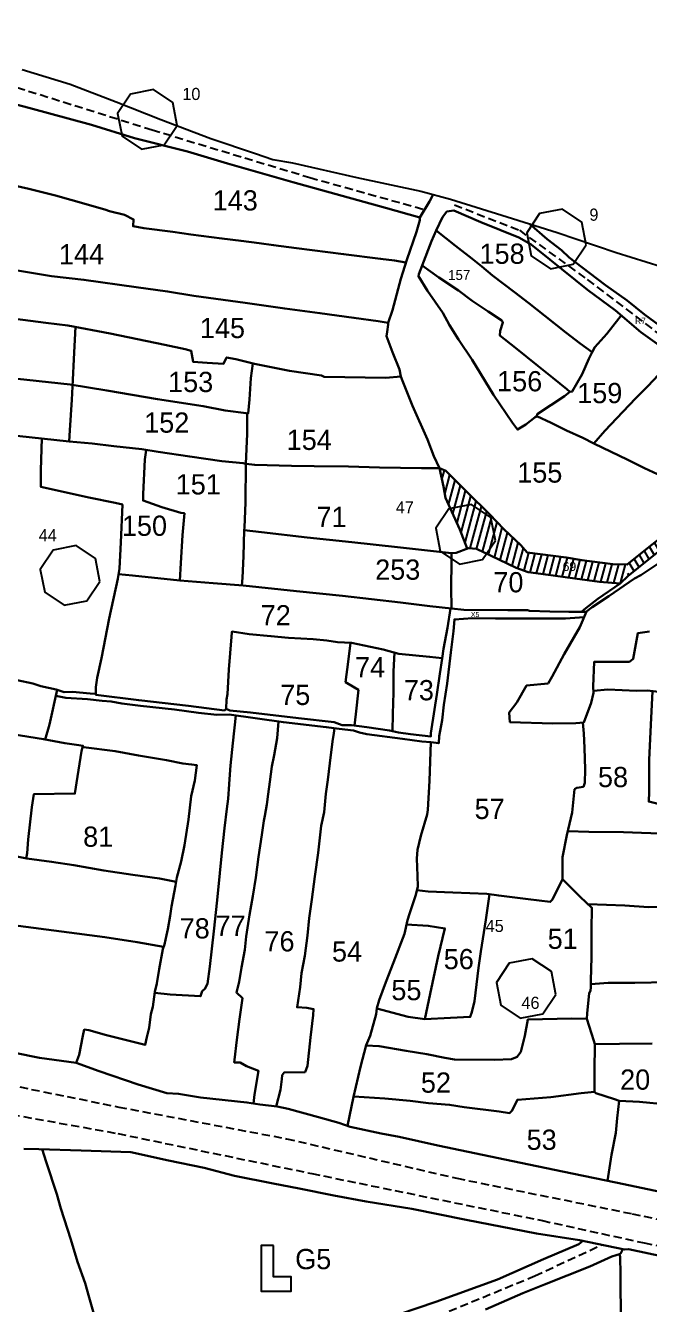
# Model space of a CAD drawing. Header units: millimetres. Extents: x -6521 to 1064, y -7 to 2171.
# Drawn here: x 275.8 to 353, y 417.4 to 575.4 of the extents above; entities that cross this region are included whole.
import ezdxf

# ---------------------------------------------------------------- set-up
doc = ezdxf.new("R2010")
doc.units = ezdxf.units.MM
doc.linetypes.add('ACAD_ISO02W100', pattern=[15, 12, -3])
doc.linetypes.add('DASHED', pattern=[0.75, 0.5, -0.25])
for name, color, linetype in [('Image', 7, 'Continuous'), ('Line_Road', 250, 'ACAD_ISO02W100'), ('Sym_Gaonthan', 7, 'Continuous'), ('Sym_Hatch', 1, 'Continuous'), ('Sym_Traverse_Stone', 5, 'Continuous'), ('Text_Traverse_Stone_No', 1, 'Continuous')]:
    doc.layers.add(name, color=color, linetype=linetype)
doc.layers.add('Poly_Survey_Bndry', color=250, linetype='Continuous', lineweight=30)
doc.layers.add('Text_Survey_No', color=250, linetype='Continuous', lineweight=0)
doc.layers.add('Poly_Village_Bndry', color=7, linetype='Continuous', true_color=0x000000)
doc.styles.get("Standard").update_dxf_attribs({"font": 'Sakal_Marathi_N_Ship.TTF'})
picture_1 = doc.add_image_def('image1.jpg', size_in_pixel=(14525, 10936))

# ---------------------------------------------------------------- blocks, each defined once
blk = doc.blocks.new('Sym_Traverse_Stone')
at = {"layer": 'Sym_Traverse_Stone'}
blk.add_lwpolyline([(3.22, -0.65), (2.74, 1.82), (0.65, 3.22), (-1.82, 2.74), (-3.22, 0.65), (-2.74, -1.82), (-0.65, -3.22), (1.82, -2.74)], close=True, dxfattribs=at)
blk = doc.blocks.new('Gaothan')
at = {"layer": 'Sym_Gaonthan'}
blk.add_lwpolyline([(0, 3.93), (-2.04, 3.93), (-2.04, -1.81), (2.93, -1.81), (2.93, 0), (0, 0)], close=True, dxfattribs=at)

msp = doc.modelspace()

# ---------------------------------------------------------------- hatches: boundary and pattern name
at = {"layer": 'Sym_Hatch', "transparency": 33554687}
h = msp.add_hatch(dxfattribs=at)
h.set_pattern_fill('ANSI31', color=0, scale=0.25, angle=75)
h.paths.add_polyline_path([(360.04, 516.71), (359.58, 516.34), (358.06, 514.99), (356.47, 513.81), (354.45, 512.19), (352.72, 510.8), (350.22, 508.79), (350.31, 507.37), (354.06, 510.35), (355.93, 511.84), (357.54, 513.2), (359.38, 514.79), (361.15, 516.19), (362.82, 517.72), (364.43, 519.01), (366.21, 520.49), (367.47, 521.69), (369.87, 523.63), (370.61, 524.28), (369.77, 524.92), (369.29, 524.27), (368.16, 523.41), (366.45, 521.95), (363.76, 519.73), (363.03, 519.19), (361.31, 517.73)])
h = msp.add_hatch(dxfattribs=at)
h.set_pattern_fill('ANSI31', color=0, scale=0.25, angle=210)
h.paths.add_polyline_path([(332.82, 510.14), (334.36, 509.42), (336.49, 508.4), (337.96, 507.86), (340.14, 507.56), (346.79, 506.65), (349.36, 506.47), (350.31, 507.37), (350.22, 508.79), (348.43, 508.83), (344.6, 509.33), (342.67, 509.66), (337.86, 510.28), (337.05, 511.19), (334.95, 513.17), (333.23, 514.96), (330.42, 517.73), (327.81, 520.39), (327.02, 520.71), (327.49, 518.44), (327.75, 517.02), (328.36, 515.7), (330.98, 516.22), (333.37, 514.61), (333.92, 511.79)])
h.paths.add_polyline_path([(332.82, 510.14), (333.92, 511.79), (333.37, 514.61), (330.98, 516.22), (328.36, 515.7), (329.54, 513.14), (330.45, 510.79), (330.59, 510.84), (331.57, 510.72)])
h.paths.add_polyline_path([(339.4, 513.46), (344.18, 513.46), (344.18, 509.21), (339.4, 509.21)], flags=9)

# ---------------------------------------------------------------- linework, layer by layer
at = {"layer": 'Line_Road', "linetype": 'DASHED', "ltscale": 2}
for points in [[(200.36, 570.58), (217.77, 571.22), (232.07, 572.09), (240, 572.56), (258.27, 570.5), (271.92, 568.66), (291.47, 562.52), (310.98, 556.62), (325.18, 552.66)], [(328.86, 553.24), (336.89, 550.1), (345.28, 544.01), (359.26, 533.38), (373.81, 522.94)], [(161.13, 417.8), (179.37, 425.95), (191.98, 431.47), (204.91, 436.7), (218.53, 443.15), (230.19, 447.78), (232.25, 448.5), (240.77, 449.22), (244.9, 450.01), (263.36, 446.63), (287.35, 441.76), (308.11, 437.84), (329.17, 432.95), (350.82, 428.57), (364.36, 425.69), (371.82, 424.22), (388.46, 423.58), (404.8, 422.75), (419.41, 422), (441.45, 421.1), (459.13, 420.45)], [(161.98, 414.08), (180.41, 421.96), (191.3, 427.01), (197.9, 430.03), (206.9, 433.82), (214.99, 437.65), (223.94, 441.24), (227.64, 443.13), (236.55, 445.14), (241.92, 446.04), (254.9, 444.62), (272.63, 441.11), (287.24, 438.48), (311.22, 433.54), (339.73, 427.72), (352.29, 424.97), (371.66, 421.19), (376.67, 420.36), (394.89, 419.13), (418.32, 418.07), (444.14, 417.85), (475.94, 416.95)], [(225.75, 381.37), (231.8, 386.18), (237.58, 390.63), (240.56, 392.65), (248.04, 396.33), (254.94, 399.3), (259.55, 400.24), (269.33, 401.89), (280.73, 404.34), (290.59, 405.91), (301.58, 408.18), (311.42, 411.11), (322.66, 414.23), (338.8, 420.9), (347.09, 424.73)]]:
    msp.add_lwpolyline(points, dxfattribs=at)
at = {"layer": 'Poly_Survey_Bndry'}
for points in [[(269.33, 567.03), (276.25, 565.24), (284, 563.14), (289.29, 561.5), (295.84, 559.85), (300.79, 558.37), (308.87, 556.03), (320.34, 552.89), (324.59, 551.67), (325.77, 553.66), (326.22, 554.53)], [(274.43, 555.65), (276.23, 555.24), (279.53, 554.4), (281.45, 553.86), (285.63, 552.66), (286.22, 552.48), (288.06, 552.02), (289.2, 551.44), (289.13, 550.61), (290.46, 550.35), (294.06, 549.9), (296.29, 549.58), (300.12, 549.1), (302.48, 548.78), (304.7, 548.5), (306.51, 548.27), (309.35, 547.9), (315.15, 547.17), (319.73, 546.58), (321.44, 546.35), (322.86, 546.13)], [(273.11, 545.44), (279.06, 544.44), (283.05, 543.98), (289.51, 543.08), (293.4, 542.55), (296.64, 542.01), (302.97, 541.13), (307.88, 540.43), (312.23, 539.86), (316.43, 539.3), (319.42, 538.87), (320.67, 538.68), (321.19, 540.21), (322.24, 544.11), (322.96, 546.46), (324.16, 549.93), (324.59, 551.34), (324.59, 551.67)], [(327.9, 552.44), (327.39, 551.73), (326.61, 550.09), (328.98, 548.17), (331.02, 546.63), (332.23, 545.62), (333.56, 544.53), (336.29, 542.47), (338.05, 541.08), (340.02, 539.52), (342.63, 537.49), (344.39, 536.1), (345.87, 535.02), (346.2, 535.64), (347.68, 537.31), (349.16, 539.19), (349.48, 539.57)], [(327.9, 552.44), (328.77, 552.54), (332.11, 551.11), (336.81, 549.22), (338.36, 548.35), (340.66, 546.48), (345.32, 542.73), (348.77, 540.17), (351.89, 537.53), (355.07, 535.26)], [(326.61, 550.09), (326.02, 548.76), (324.87, 545.75), (326.93, 544.27), (329.34, 542.66), (331.03, 541.38), (333.02, 540.05), (334.71, 538.95), (334.85, 538.7), (334.52, 537.66), (334.48, 537.09), (336.42, 535.58), (339.16, 533.37), (341, 531.85), (342.75, 530.48), (343.12, 530.12), (343.43, 530.16), (344.63, 532.32), (345.49, 534.23), (345.87, 535.02)], [(338.15, 550.9), (340.33, 548.99), (342.08, 547.66), (343.05, 546.75), (344.61, 545.54), (347.54, 543.33), (350.19, 541.43), (352.35, 539.69), (355.46, 537.43), (358.17, 535.41), (359.95, 533.97), (362.49, 531.82), (364.58, 529.86), (365.58, 529.18), (367.53, 528.4), (370.31, 527.03), (372.63, 525.75), (375.08, 522.83), (377.67, 525.71), (382.01, 530.65), (381.99, 535.24), (381.99, 537.12), (382.01, 537.42)], [(324.87, 545.75), (324.44, 544.69), (324.41, 544.43), (325.54, 542.61), (327.41, 539.89), (328.23, 538.36), (329.37, 536.62), (331.03, 534.08), (333.7, 529.78), (336.03, 526.32), (336.65, 525.48), (337.68, 526.12), (338.82, 527.02), (339.06, 527.12), (339.09, 527.39), (340.79, 528.51), (342.45, 529.6), (343.12, 530.12)], [(273.61, 539.29), (278.33, 538.68), (281.07, 538.34), (286.29, 537.36), (293.05, 535.93), (295.56, 535.4), (296.3, 535.22), (296.55, 533.86), (298.31, 533.71), (300.31, 533.6), (300.68, 534.4), (301.84, 534.19), (304.16, 533.61), (308.47, 532.74), (312.41, 532.14), (312.76, 531.99), (320.39, 531.86), (322.21, 532.03), (322.05, 532.88), (321.2, 535.05), (320.46, 537.03), (320.56, 537.57), (320.68, 538.46), (320.67, 538.68)], [(282.03, 538.16), (281.81, 534.18), (281.67, 531.63), (281.57, 529.13), (281.33, 525.42), (281.24, 523.99), (274.77, 524.69), (268.36, 525.39), (264.44, 525.89), (262.77, 526.08), (256.96, 526.79), (254.34, 527.05), (254.23, 530.18), (254.19, 530.98)], [(339.06, 527.12), (340.8, 526.29), (342.7, 525.38), (344.71, 524.46), (346.1, 523.75), (347.43, 525.3), (349.66, 527.67), (351.28, 529.34), (352.76, 530.83), (354.73, 532.95), (355.98, 534.28), (356.15, 534.51)], [(254.02, 534.03), (259.33, 533.46), (264.08, 532.99), (273.31, 531.9), (281.37, 531.03), (285.88, 530.3), (292.15, 529.23), (297.78, 528.35), (300.5, 527.85), (303.09, 527.5), (303.36, 527.47), (303.51, 529.18), (303.69, 531.84), (303.94, 533.66)], [(303.06, 521.25), (304.18, 521.11), (308.73, 521.01), (311.52, 520.96), (315.77, 520.9), (319.58, 520.77), (324.78, 520.69), (326.92, 520.72), (327.02, 520.71), (326.32, 522.19), (325.53, 524.23), (323.68, 528.42), (322.43, 531.48), (322.21, 532.03)], [(346.1, 523.75), (350.29, 521.74), (352.37, 520.71), (353.94, 519.98), (356.75, 523.03), (358.42, 524.69), (360.76, 526.91), (361.5, 527.71), (363.04, 529.37)], [(281.24, 523.99), (284.06, 523.77), (286.76, 523.42), (290.2, 523.04), (292.25, 522.71), (296.13, 522.13), (300.11, 521.57), (302.72, 521.31), (303.06, 521.25), (303.25, 524.94), (303.23, 527.48)], [(277.85, 524.36), (277.74, 520.46), (277.74, 518.39), (283.68, 517.08), (286.91, 516.42), (287.81, 516.2), (287.6, 511.5), (287.44, 508.29), (287.24, 507.01), (286.19, 502.11), (285.21, 497.23), (284.7, 494.79), (284.51, 493.64), (284.51, 492.71), (289.83, 492.02), (295.97, 491.34), (300.44, 490.74)], [(370.61, 524.28), (369.87, 523.63), (367.47, 521.69), (366.21, 520.49), (364.43, 519.01), (362.82, 517.72), (361.15, 516.19), (359.38, 514.79), (357.54, 513.2), (355.93, 511.84), (354.06, 510.35), (351.58, 508.38), (350.31, 507.37), (349.36, 506.47), (346.79, 506.65), (343.75, 507.07), (340.14, 507.56), (337.96, 507.86), (336.49, 508.4), (334.36, 509.42), (331.57, 510.72), (330.59, 510.84), (329.06, 510.25), (328.5, 510.2)], [(290.74, 522.95), (290.57, 521.76), (290.38, 517.5), (290.37, 516.69), (292.69, 515.88), (295.04, 515.18), (295.48, 515.13), (295.23, 512.44), (295.05, 508.98), (294.9, 506.84), (289.07, 507.44), (287.34, 507.62)], [(372.69, 522.72), (369.83, 520.51), (368.78, 519.78), (367.34, 518.6), (365.2, 517.06), (363.1, 515.56), (360.47, 513.52), (356.98, 511), (355.1, 509.61), (351.91, 507.48), (351.1, 507.09), (347.93, 504.87), (345.89, 503.51), (345.18, 502.98)], [(303.06, 521.25), (303.03, 516.47), (302.91, 513.38), (302.88, 513.04)], [(327.02, 520.71), (327.49, 518.44), (327.75, 517.02), (329.54, 513.14), (330.45, 510.79)], [(327.02, 520.71), (327.81, 520.39), (330.42, 517.73), (333.23, 514.96), (334.95, 513.17), (337.05, 511.19), (337.86, 510.28), (342.67, 509.66), (344.6, 509.33), (348.43, 508.83), (350.22, 508.79), (352.72, 510.8), (354.45, 512.19), (356.47, 513.81), (358.06, 514.99), (359.58, 516.34), (361.31, 517.73), (363.03, 519.19)], [(294.9, 506.84), (299.03, 506.5), (302.72, 506.19), (309.34, 505.51), (315.01, 504.93), (322.19, 504.09), (325.81, 503.67), (328.49, 503.36), (328.46, 505.98), (328.5, 509.1), (328.5, 510.2), (321.8, 510.96), (316.18, 511.56), (310.66, 512.13), (305.01, 512.79), (302.88, 513.04), (302.79, 509.85), (302.64, 507.14), (302.56, 506.2)], [(244.65, 506.2), (247.58, 505.72), (248.35, 505.74), (248.83, 503.75), (249.45, 500.81), (249.64, 500.25), (254.05, 499.37), (257.56, 498.6), (258.68, 498.2), (259.76, 497.95), (263.28, 497.12), (265.64, 496.58), (267.95, 496.04), (269.18, 495.7), (271.51, 495.2), (274.81, 494.52), (276.75, 494.08), (277.74, 493.78), (279.64, 493.35), (280.6, 493.01), (281.66, 493.06), (283.83, 492.86), (284.51, 492.81)], [(349.36, 506.47), (346.6, 504.54), (345.1, 503.39), (344.58, 502.96)], [(328.36, 503.38), (328, 500.97), (327.49, 498.39), (327.36, 497.19), (327.04, 495.29), (326.69, 492.72), (326.39, 490.9), (325.94, 487.95), (325.94, 487.56), (323.43, 487.84), (321.96, 488.05), (320.84, 488.28), (318.03, 488.69), (316.15, 488.94)], [(328.49, 503.36), (330.03, 503.21), (335.45, 503.15), (336.8, 503.16), (337.9, 503.15), (338.13, 503.07), (340.63, 503), (343, 502.95), (344.94, 502.96), (345.18, 502.98), (344.34, 501.06), (342.41, 497.71), (340.95, 494.96), (340.43, 494.08), (337.78, 493.85), (336.56, 491.73), (335.64, 490.52), (335.72, 489.32), (341, 489.17), (343.88, 489.19), (344.84, 489.26), (345.75, 491.7), (346.04, 492.96), (346.01, 493.72), (346.13, 496.78), (349.86, 496.76), (350.49, 496.79), (350.96, 497.13), (351.54, 500.33), (352.99, 500.54)], [(344.88, 502.29), (342.58, 502.14), (338.01, 502.11), (333.94, 502.12), (331.09, 502.15), (328.86, 502.02), (328.73, 500.55), (328.41, 497.94), (327.95, 494.09), (327.56, 491.44), (327.32, 489.58), (326.97, 487.6), (326.92, 486.71), (325.92, 486.84)], [(300.44, 490.74), (300.63, 490.95), (300.7, 492.1), (300.81, 492.79), (300.96, 495.84), (301.31, 499.88), (301.35, 500.39), (301.36, 500.51), (303.5, 500.2), (306.16, 499.96), (308.36, 499.74), (311.39, 499.56), (313.07, 499.43), (314.42, 499.2), (316.15, 499.11), (320.05, 498.3), (321.97, 497.76), (325.79, 497.41), (327.36, 497.24)], [(316.02, 499.12), (315.74, 496.77), (315.41, 494.28), (316.52, 493.62), (316.98, 493.31), (316.68, 490.29), (316.49, 488.9)], [(321.44, 497.91), (321.32, 495.56), (321.31, 492.97), (321.26, 490.36), (321.2, 488.21)], [(279.74, 493.32), (278.78, 489.03), (278.26, 487.17)], [(353.36, 493.15), (353.15, 488.98), (352.92, 484.65), (352.92, 480.7), (352.88, 479.51), (355.89, 478.78), (355.44, 475.83), (355.35, 475.51), (349.77, 475.72), (345.46, 475.78), (342.87, 475.86)], [(346.03, 493.18), (347.81, 493.35), (351.35, 493.17), (352.72, 493.23), (354.46, 493.01)], [(279.58, 492.58), (280.8, 492.33), (283.48, 492.16), (285.29, 491.97), (286.42, 491.87), (287.74, 491.63), (290.05, 491.32), (294.25, 490.89), (297.21, 490.48), (299.5, 490.22), (301.02, 490.26)], [(301.82, 490.15), (301.47, 486.71), (301.19, 483.95), (301.03, 482.29), (301, 481.64), (300.87, 479.83), (300.74, 478.59), (300.42, 476.23), (300.09, 473.17), (299.86, 470.67), (299.54, 467.34), (299.11, 463.48), (298.63, 459.12), (298.35, 456.98), (298.02, 456.37), (297.68, 456.09), (297.68, 456.09), (297.48, 455.44), (293.73, 455.68), (291.8, 455.85)], [(316.15, 488.94), (314.98, 488.96), (313.97, 489.32), (309.59, 489.8), (303.63, 490.5), (301.1, 490.74), (300.63, 490.95)], [(301.02, 490.26), (307.71, 489.31), (313, 488.7), (314.62, 488.49), (316.37, 488.3), (317.12, 488.05), (318.03, 487.83), (322.43, 487.27), (324.82, 486.94), (325.92, 486.84), (325.77, 482.06), (325.56, 478.47), (325.5, 477.91), (324.7, 475.26), (324.29, 473.56), (324.19, 472.45), (324.3, 470.34), (324.32, 469.02), (324.08, 467.96), (323.32, 465.63), (323.06, 464.84), (322.7, 463.16), (321.31, 459.63), (320.39, 457.17), (319.56, 454.97), (319.27, 453.96), (319.17, 453.24), (318.45, 450.55), (317.96, 449.41), (317.25, 446.73), (316.39, 443), (315.62, 439.44)], [(264.03, 489.54), (263.68, 486.71), (263.6, 485.9), (265.87, 485.62), (268.62, 485.2), (268.11, 480.98), (267.79, 477.28), (267.63, 474.35), (267.58, 473.9), (272.85, 473.09), (276, 472.46), (279.06, 472.06), (281.82, 471.63), (285.5, 471), (289.1, 470.46), (292.38, 470), (294.03, 469.66), (294.44, 469.6)], [(307.12, 489.4), (306.95, 487.32), (306.59, 485.26), (306.3, 483.82), (306.04, 481.96), (305.81, 480.44), (305.65, 479.16), (305.42, 477.74), (305.28, 477.12), (305.03, 475.38), (304.63, 472.68), (304.29, 470.11), (303.92, 467.8), (303.54, 465.49), (303.12, 462.82), (302.93, 461.17), (302.54, 458.99), (302.23, 457.21), (301.91, 455.91), (302.67, 455.2), (302.3, 452.61), (301.94, 450.08), (301.65, 447.59), (301.63, 447.27), (302.36, 447.27), (303.14, 446.81), (304.63, 446.25), (304.15, 443.31), (304, 442.21)], [(306.8, 441.84), (307.35, 443.87), (307.5, 445.2), (307.58, 445.7), (307.8, 446.01), (310.39, 446.07), (310.69, 446.83), (311.07, 450.36), (311.39, 453.13), (311.45, 453.86), (310.62, 454), (309.4, 454.08), (309.77, 456.55), (309.96, 458.3), (310.35, 460.46), (310.69, 462.95), (310.91, 465.1), (311.22, 467.4), (311.6, 470.25), (312.03, 473.18), (312.4, 476.5), (312.74, 478.21), (312.96, 480.45), (313.21, 482.19), (313.46, 484.26), (313.79, 486.93), (313.93, 487.97), (314.01, 488.57)], [(344.74, 489.26), (344.87, 487.93), (344.94, 486.13), (345.02, 483.46), (344.98, 481.81), (344.81, 481.34), (343.99, 481.22), (343.7, 481.03), (343.43, 478.14), (342.75, 475.34), (342.23, 472.62), (342.22, 469.91), (340.97, 467.4), (340.71, 467.1), (337.98, 467.44), (334.33, 467.89), (332.85, 468.12), (328.65, 468.26), (325.62, 468.4), (324.21, 468.56)], [(274.18, 487.83), (278.06, 487.2), (280.71, 486.74), (282.42, 486.49), (282.93, 486.4), (282.99, 486.23), (286.93, 485.75), (289.79, 485.21), (293.27, 484.63), (295.27, 484.19), (296.37, 484.09), (297.01, 484.02), (296.75, 482.11), (296.31, 480.18), (296, 477.3), (295.48, 474.1), (295.08, 472.1), (294.53, 470.13), (294.37, 469.15), (293.87, 466.53), (293.73, 465.4), (293.43, 463.73), (293.28, 463), (293.02, 461.84), (292.8, 461.27), (292.37, 458.78), (292.06, 457.02), (291.82, 456), (291.57, 454.14), (291.34, 453.25), (291.11, 451.55), (290.83, 450.38), (290.62, 449.43), (285.85, 450.65), (283.68, 451.25), (283.1, 451.33), (282.94, 450.57), (282.45, 448.22), (282.11, 447.22)], [(282.93, 486.4), (282.75, 485.73), (282.26, 482.62), (281.95, 480.49), (276.87, 480.43), (276.63, 478.81), (276.18, 474.81), (276.03, 473.11), (275.91, 472.48)], [(267.58, 473.9), (266.01, 474.19), (260.64, 474.79), (257.16, 475.09), (254.91, 475.3), (253.87, 475.45), (253.3, 472.88), (252.34, 469.17), (252.01, 467.5), (258.16, 466.68), (261.76, 466.11), (267.95, 465.24), (274.92, 464.14), (285.64, 462.73), (289.64, 462.12), (292.91, 461.56)], [(342.22, 469.91), (344.38, 467.75), (345.85, 466.38), (345.79, 463.67), (345.79, 460.26), (345.73, 457.41), (345.72, 456.57), (345.67, 456.1), (345.53, 455.83), (345.28, 453.33), (345.21, 452.64), (346.07, 449.92), (346.2, 449.52), (349.27, 449.55), (353.3, 449.59)], [(333.2, 468.07), (332.72, 464.89), (332.12, 460.97), (331.84, 458.96), (331.32, 454.85), (331, 453.5), (330.81, 452.89), (328.35, 452.77), (325.2, 452.63)], [(345.4, 466.81), (349.9, 466.65), (352.84, 466.47)], [(352.84, 466.47), (355.12, 466.53), (356.82, 466.3), (360.35, 466.11), (362.47, 465.69), (365.04, 465.48), (365.64, 465.77), (366.2, 466.17)], [(322.95, 464.33), (325.62, 464.15), (327.68, 463.83), (326.86, 460.41), (325.86, 455.75), (325.2, 452.63), (323.14, 452.92), (319.9, 453.75), (319.27, 453.92)], [(379.91, 463.04), (379.53, 459.3), (379.04, 457.08), (377.61, 456.72), (375.94, 456.57), (373.96, 456.32), (372.95, 457.28), (372.29, 457.4), (367.86, 457.36), (364.31, 457.32), (360.95, 457.25), (355.23, 457.18), (351.17, 457.12), (347.88, 457.1), (345.72, 456.94)], [(317.95, 449.37), (319.57, 449.29), (322.9, 448.7), (325.46, 448.28), (327.68, 447.83), (328.85, 447.65), (333.81, 447.61), (335.9, 447.69), (336.61, 447.98), (337.08, 448.58), (337.54, 450.54), (337.94, 452.59), (343.35, 452.69), (345.21, 452.64)], [(316.4, 443.06), (320.24, 442.82), (323.37, 442.54), (325.64, 442.25), (328.26, 442.03), (330.06, 441.73), (334.39, 441.2), (335.67, 441.01), (335.96, 441.29), (336.64, 442.66), (340.76, 442.99), (344.54, 443.49), (346.18, 443.64), (346.16, 446.18), (346.2, 449.52)], [(349.22, 442.54), (351.75, 442.38), (355.15, 442.06), (357.52, 441.91), (357.46, 444.5), (357.38, 447.25), (357.38, 448.76), (357.41, 449.45)], [(274.53, 448.44), (277.58, 447.84), (282.11, 447.22), (284.93, 446.17), (289.74, 444.53), (293.29, 443.48), (294.75, 443.39), (297.46, 442.95), (303.21, 442.33), (304.79, 442.09), (306.95, 441.82), (308.29, 441.55), (312.06, 440.52), (314.55, 439.82), (315.96, 439.32), (319.8, 438.48), (322.01, 438.06), (326.82, 437.02), (336.09, 435.08), (342.23, 433.8), (348.81, 432.42), (358.41, 430.42)], [(346.18, 443.64), (346.32, 443.47), (348.64, 442.74), (349.22, 442.54), (348.98, 440.39), (348.82, 438.59), (348.27, 435.85), (347.78, 432.64)], [(275.62, 436.6), (277.48, 436.57), (282.7, 436.4), (288.86, 436.18), (293.51, 435.17), (297.92, 434.23), (301.66, 433.26), (306.44, 432.3), (309.65, 431.67), (313.93, 430.83), (317.94, 430.09), (323.59, 429.17), (330.29, 427.83), (339.01, 426.12), (344.32, 425.3), (349.86, 424.16), (350.36, 424.18), (356.78, 422.85)], [(284.75, 414.62), (283.71, 418.21), (283.19, 420.01), (282.27, 422.64), (281.43, 425.39), (281.43, 425.39), (280.2, 429.21), (279.71, 431.01), (278.39, 434.99), (277.88, 436.55)], [(286.85, 407.69), (289.83, 407.81), (294.8, 408.41), (299.14, 408.82), (303.2, 410.07), (307.46, 411.48), (313.34, 413.4), (317.73, 414.76), (322.07, 416.16), (326.55, 417.68), (334.17, 420.43), (339.85, 422.95), (344.22, 424.82), (344.72, 425.22)], [(329.4, 402.99), (329.98, 403.25), (332.16, 403.85), (334.2, 404.1), (337.64, 404.81), (341.91, 405.59), (344.92, 406.18), (349.47, 407.01), (349.49, 409.05), (349.43, 414.69), (349.41, 417.13), (349.38, 418.99), (349.38, 421.1), (349.34, 423.24), (349.28, 423.57)], [(332.71, 416.75), (337.31, 418.77), (339.97, 419.83), (345.61, 422.05), (348.32, 423.28), (349.37, 423.6), (349.68, 424.2)]]:
    msp.add_lwpolyline(points, dxfattribs=at)
at = {"layer": 'Poly_Village_Bndry'}
msp.add_lwpolyline([(275.4, 569.97), (281.34, 568.15), (287.05, 565.96), (292.57, 563.78), (298.75, 561.44), (304.26, 559.57), (306.42, 558.85), (308.85, 558.44), (316.8, 556.62), (324.72, 554.95), (328.38, 553.93), (335.39, 551.78), (341.56, 549.82), (348.83, 547.37), (356.26, 545.04)], dxfattribs=at)

# ---------------------------------------------------------------- block references
at = {"layer": 'Sym_Gaonthan', "xscale": 0.7449271424703896, "yscale": 0.9833038280609251, "zscale": 0.7449271424703896}
msp.add_blockref('Gaothan', (306.49, 420.78), dxfattribs=at)
at = {"layer": 'Sym_Traverse_Stone', "xscale": 1.142865619639545, "yscale": 1.142865619639545, "zscale": 1.142865619639545}
for p in [(290.9, 563.81), (341.47, 549.03), (330.24, 512.53), (281.34, 507.46), (337.72, 456.41)]:
    msp.add_blockref('Sym_Traverse_Stone', p, dxfattribs=at)

# ---------------------------------------------------------------- texts
at = {"layer": 'Text_Survey_No', "attachment_point": 1}
for s, insert, char_height in [('\\fSakal Marathi;143', (298.97, 555.05), 2.5), ('\\fSakal Marathi;144', (279.96, 548.39), 2.5), ('\\fSakal Marathi;158', (331.96, 548.46), 2.5), ('\\fSakal Marathi;157', (328.08, 545.19), 1.2235), ('\\fSakal Marathi;145', (297.39, 539.28), 2.5), ('R7', (351.19, 539.3), 0.775), ('\\fSakal Marathi;153', (293.46, 532.61), 2.5), ('\\fSakal Marathi;156', (334.13, 532.7), 2.5), ('\\fSakal Marathi;159', (344.03, 531.24), 2.5), ('\\fSakal Marathi;152', (290.5, 527.59), 2.5), ('\\fSakal Marathi;154', (308.12, 525.46), 2.5), ('\\fSakal Marathi;151', (294.4, 519.96), 2.5), ('\\fSakal Marathi;155', (336.62, 521.42), 2.5), ('\\fSakal Marathi;71', (311.8, 515.93), 2.5), ('\\fSakal Marathi;150', (287.75, 514.84), 2.5), ('253', (319.06, 509.42), 2.5), ('\\fSakal Marathi;69', (342.24, 509.12), 1.1214), ('\\fSakal Marathi;70', (333.67, 507.86), 2.5), ('\\fSakal Marathi;72', (304.91, 503.78), 2.5), ('X5', (330.89, 502.93), 0.616), ('\\fSakal Marathi;74', (316.57, 497.36), 2.5), ('\\fSakal Marathi;75', (307.32, 493.94), 2.5), ('\\fSakal Marathi;73', (322.6, 494.52), 2.5), ('\\fSakal Marathi;58', (346.6, 483.79), 2.5), ('\\fSakal Marathi;57', (331.35, 479.85), 2.5), ('\\fSakal Marathi;81', (282.96, 476.42), 2.5), ('\\fSakal Marathi;78', (294.89, 465.09), 2.5), ('\\fSakal Marathi;77', (299.32, 465.41), 2.5), ('\\fSakal Marathi;76', (305.37, 463.49), 2.5), ('\\fSakal Marathi;51', (340.38, 463.8), 2.5), ('54', (313.72, 462.23), 2.5), ('\\fSakal Marathi;56', (327.53, 461.29), 2.5), ('\\fSakal Marathi;55', (321.06, 457.46), 2.5), ('52', (324.71, 446.03), 2.5), ('\\fSakal Marathi;20', (349.34, 446.4), 2.5), ('\\fSakal Marathi;53', (337.78, 438.97), 2.5), ('G5', (309.17, 424.22), 2.5)]:
    msp.add_mtext(s, dxfattribs=dict(at, insert=insert, char_height=char_height))
at = {"layer": 'Text_Traverse_Stone_No', "linetype": 'DASHED', "char_height": 1.5, "attachment_point": 1}
for s, insert in [('\\fSakal Marathi;10', (295.22, 567.7)), ('\\fSakal Marathi;9', (345.54, 552.78)), ('\\fSakal Marathi;47', (321.61, 516.62)), ('\\fSakal Marathi;44', (277.47, 513.17)), ('\\fSakal Marathi;45', (332.72, 464.89)), ('\\fSakal Marathi;46', (337.14, 455.39))]:
    msp.add_mtext(s, dxfattribs=dict(at, insert=insert))

# ---------------------------------------------------------------- pictures from other files: only their frames are drawn
at = {"layer": 'Image'}
image = msp.add_image(picture_1, insert=(0, 0), size_in_units=(922.34, 694.44), dxfattribs=at)
image.dxf.flags = 7

doc.saveas('drawing.dxf')
